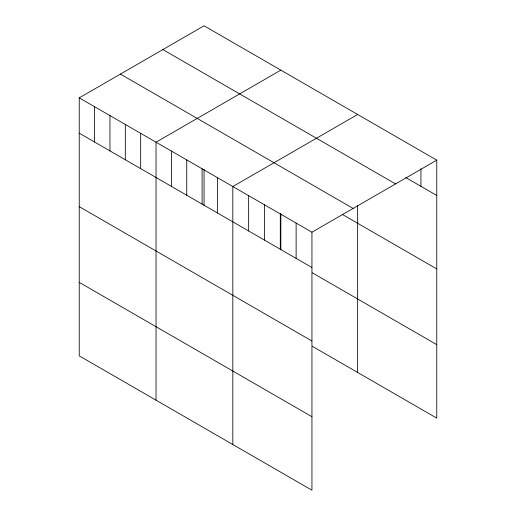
<?xml version="1.0" encoding="UTF-8"?>
<svg xmlns="http://www.w3.org/2000/svg" width="516" height="516" viewBox="0 0 516 516"><rect width="100%" height="100%" fill="white"/><g stroke="black" fill="none" stroke-linecap="round" stroke-linejoin="round"><path stroke-width="0.77" d="M79.238 97.859L311.941 232.213L311.941 490.2L79.238 355.847L79.238 97.859L204.059 25.8L436.762 160.154L436.762 418.141L312.264 346.262M280.846 70.137L156.032 142.197L156.032 400.184M357.64 114.475L232.826 186.534L232.826 444.521M311.941 232.213L436.762 160.154M405.802 177.581L436.762 195.461M162.869 49.581L395.572 183.928M120.428 74.085L353.131 208.432M342.282 214.398L436.762 268.939M79.238 133.167L311.941 267.52M312.264 272.777L436.762 344.656M79.238 206.652L311.941 341.005M79.238 282.368L311.941 416.715M420.933 168.668L420.933 186.321M357.64 205.69L357.64 372.462M296.12 223.08L296.12 258.387M280.846 213.63L280.846 249.905M280.298 213.94L280.298 249.247M264.469 204.807L264.469 240.114M248.648 195.667L248.648 230.975M217.468 177.665L217.468 212.973M204.059 169.293L204.059 205.568M202.104 168.797L202.104 204.104M186.747 159.934L186.747 195.242M171.389 151.065L171.389 186.373M140.674 133.328L140.674 168.635M125.317 124.466L125.317 159.773M109.96 115.597L109.96 150.904M94.596 106.728L94.596 142.035"/></g></svg>
